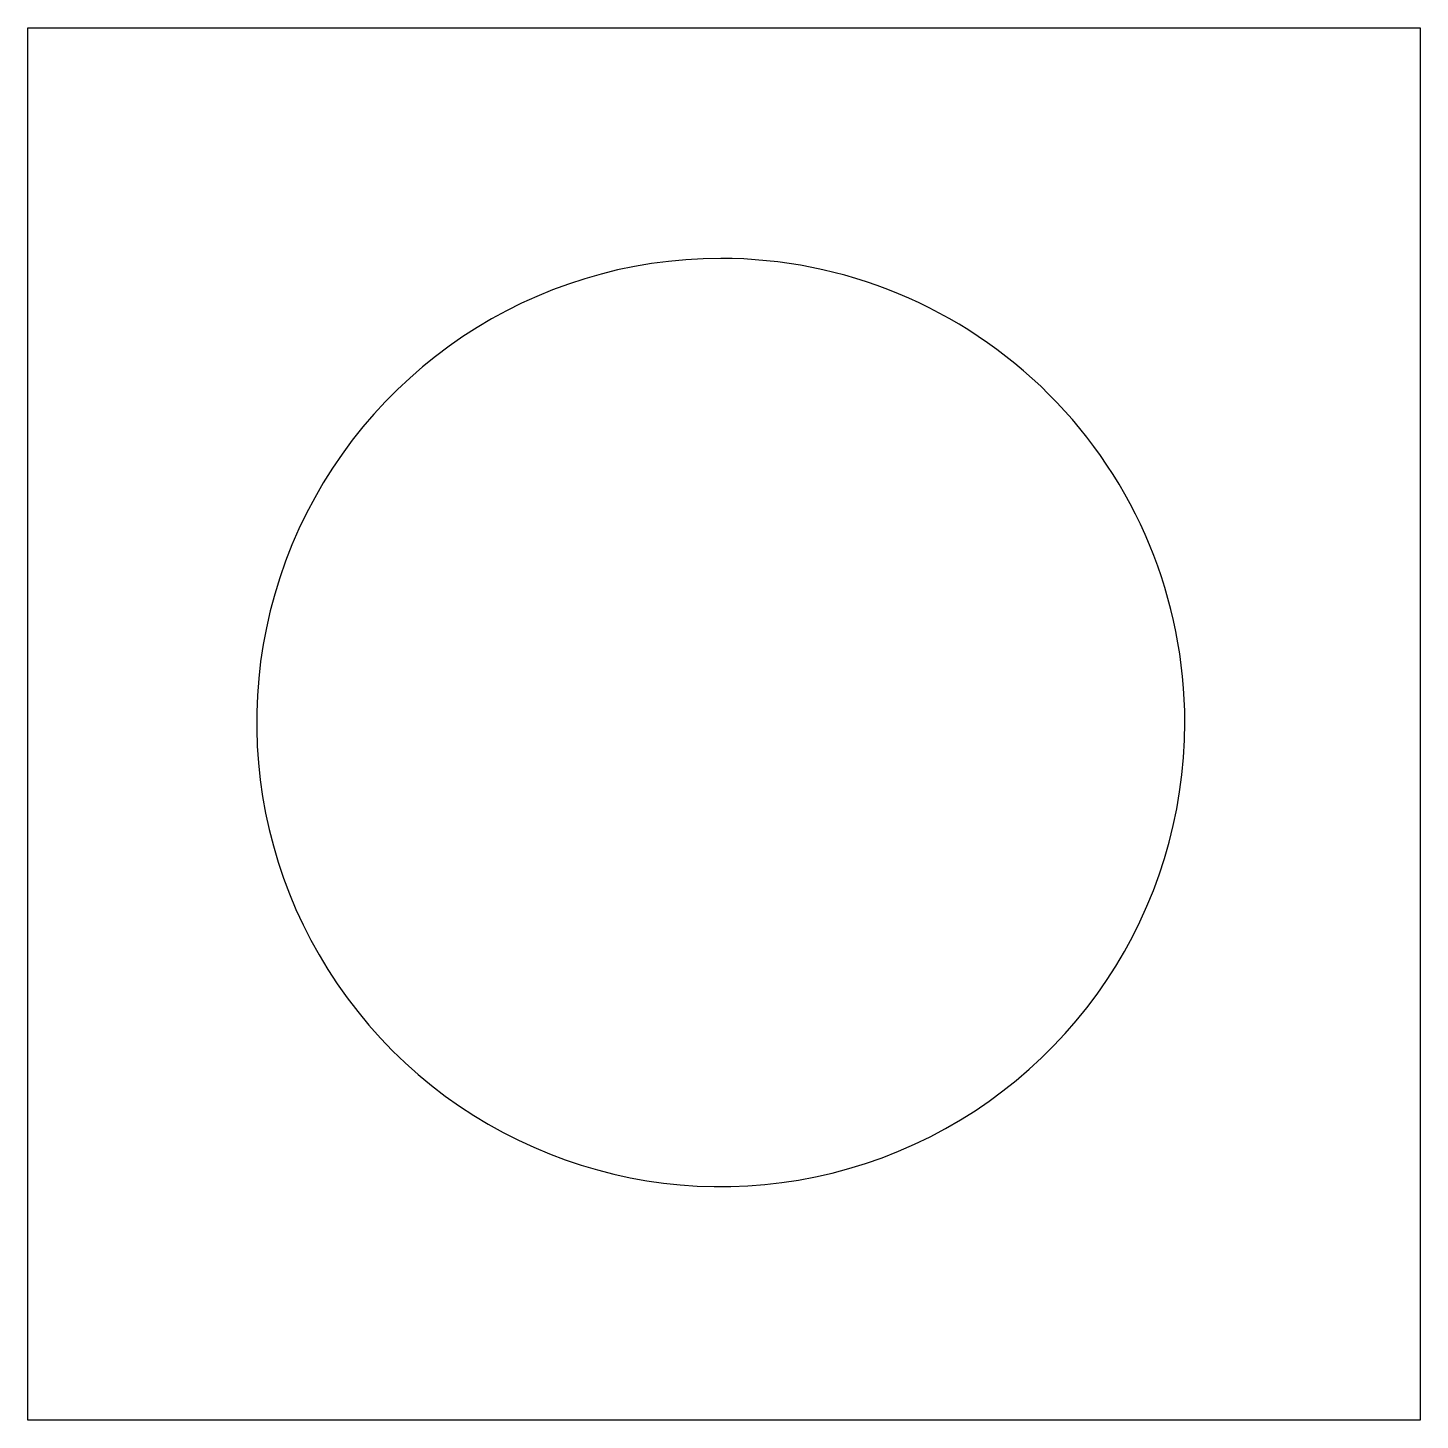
# Model space of a CAD drawing. Extents: x 28 to 328, y 26 to 326.
import ezdxf

# ---------------------------------------------------------------- set-up
doc = ezdxf.new("R2010")
doc.units = 0
doc.layers.add('Layer_1', color=7, linetype='CONTINUOUS')

msp = doc.modelspace()

# ---------------------------------------------------------------- linework, layer by layer
at = {"layer": 'Layer_1', "color": 7}
for points in [[(27.970238, 325.809526), (327.970238, 325.809526), (327.970238, 25.809526), (27.970238, 25.809526)], [(177.27081, 276.13096)]]:
    msp.add_lwpolyline(points, close=True, dxfattribs=at)
for points in [[(177.27081, 276.13096), (136.824586, 276.13096), (100.360957, 251.766742), (84.882857, 214.399303)], [(247.981488, 246.841638), (229.22785, 265.595276), (203.792459, 276.13096), (177.27081, 276.13096)], [(277.27081, 176.13096), (277.27081, 202.652609), (266.735126, 228.088), (247.981488, 246.841638)], [(84.882857, 214.399303), (69.404757, 177.031864), (77.960332, 134.020081), (106.560132, 105.420282)], [(215.539153, 83.743007), (252.906592, 99.221107), (277.27081, 135.684736), (277.27081, 176.13096)], [(106.560132, 105.420282), (135.159931, 76.820482), (178.171714, 68.264907), (215.539153, 83.743007)]]:
    msp.add_open_spline(points, degree=3, dxfattribs=at)

doc.saveas('drawing.dxf')
